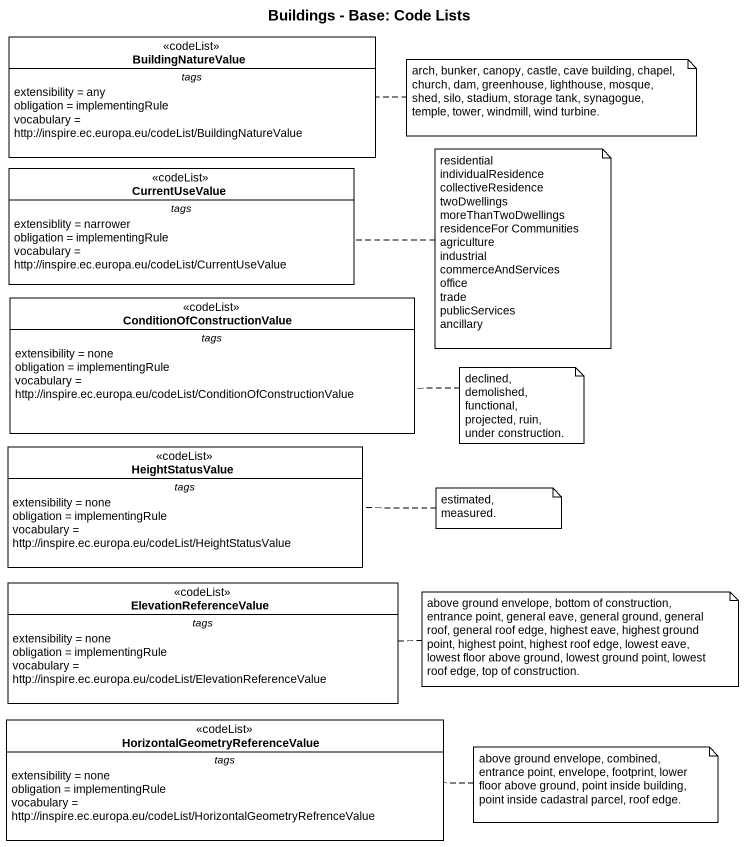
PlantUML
@startuml
title Buildings - Base: Code Lists
hide circle
hide empty members
class BuildingNatureValue <<codeList>> {
  -- tags --
  extensibility = any
  obligation = implementingRule
  vocabulary = http://inspire.ec.europa.eu/codeList/BuildingNatureValue
}
class CurrentUseValue <<codeList>> {
  -- tags --
  extensiblity = narrower
  obligation = implementingRule
  vocabulary = http://inspire.ec.europa.eu/codeList/CurrentUseValue
}
class ConditionOfConstructionValue <<codeList>> {
  -- tags --
  extensibility = none
  obligation = implementingRule
  vocabulary = http://inspire.ec.europa.eu/codeList/ConditionOfConstructionValue
}
class HeightStatusValue <<codeList>> {
  -- tags --
  extensibility = none
  obligation = implementingRule
  vocabulary = http://inspire.ec.europa.eu/codeList/HeightStatusValue
}
class ElevationReferenceValue <<codeList>> {
  -- tags --
  extensibility = none
  obligation = implementingRule
  vocabulary = http://inspire.ec.europa.eu/codeList/ElevationReferenceValue
}
class "HorizontalGeometryReferenceValue" as HorizontalGeometryReferenceV <<codeList>> {
  -- tags --
  extensibility = none
  obligation = implementingRule
  vocabulary = http://inspire.ec.europa.eu/codeList/HorizontalGeometryRefrenceValue
}
note right of BuildingNatureValue : arch, bunker, canopy, castle, cave building, chapel, church, dam, greenhouse, lighthouse, mosque, shed, silo, stadium, storage tank, synagogue, temple, tower, windmill, wind turbine.
note right of CurrentUseValue
  residential
  individualResidence
  collectiveResidence
  twoDwellings
  moreThanTwoDwellings
  residenceFor Communities
  agriculture
  industrial
  commerceAndServices
  office
  trade
  publicServices
  ancillary
end note
note right of ConditionOfConstructionValue : declined, demolished, functional, projected, ruin, under construction.
note right of HeightStatusValue : estimated, measured.
note right of ElevationReferenceValue : above ground envelope, bottom of construction, entrance point, general eave, general ground, general roof, general roof edge, highest eave, highest ground point, highest point, highest roof edge, lowest eave, lowest floor above ground, lowest ground point, lowest roof edge, top of construction.
note right of HorizontalGeometryReferenceV : above ground envelope, combined, entrance point, envelope, footprint, lower floor above ground, point inside building, point inside cadastral parcel, roof edge.
@enduml
